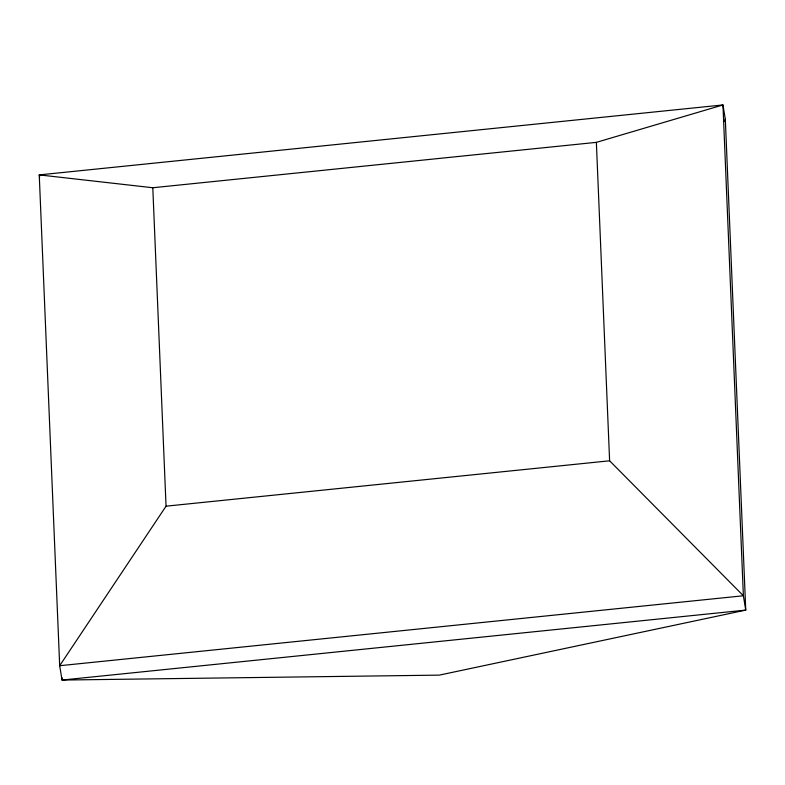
<?xml version="1.0" encoding="UTF-8"?>
<svg xmlns="http://www.w3.org/2000/svg" width="785" height="785" viewBox="0 0 785 785"><rect width="100%" height="100%" fill="white"/><g stroke="black" fill="none" stroke-linecap="round" stroke-linejoin="round"><path stroke-width="1.18" d="M724.202 121.449L725.32 119.281L722.956 104.945L39.25 174.898L59.68 665.719L62.044 680.055L439.286 675.129L745.75 610.102L725.32 119.281M39.642 177.282L39.25 174.898L152.8 187.743L166.047 506.178L59.68 665.719L743.375 595.766L745.75 610.102L62.044 680.055L61.946 677.602M596.365 142.36L722.956 104.945L743.375 595.766L609.611 460.795L596.365 142.36L152.8 187.743M166.047 506.178L609.611 460.795"/></g></svg>
